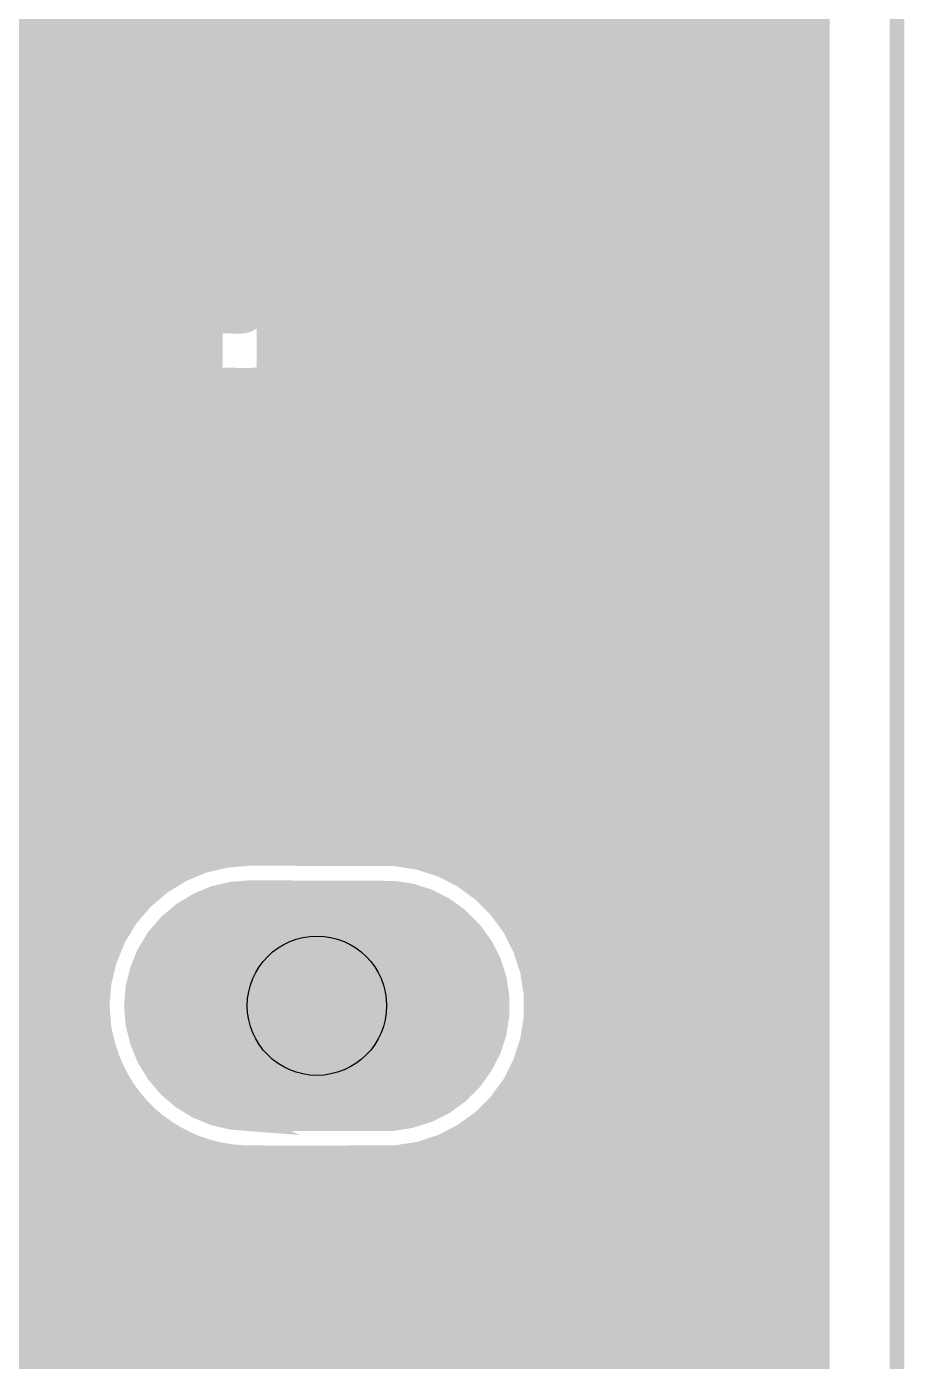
# Model space of a CAD drawing. Extents: x 0 to 1.5, y 0 to 3.74.
# Drawn here: x 1.14 to 1.499, y 2.023 to 2.569 of the extents above; entities that cross this region are included whole.
import ezdxf

# ---------------------------------------------------------------- set-up
doc = ezdxf.new("R2010")
doc.units = 0
for name, color, linetype in [('Board_Outline', 13, 'CONTINUOUS'), ('Bottom', 6, 'CONTINUOUS'), ('Bottom_Mask', 10, 'CONTINUOUS'), ('Drill_Bottom', 8, 'CONTINUOUS'), ('Drill_Top', 7, 'CONTINUOUS'), ('Edge_Bottom', 17, 'CONTINUOUS'), ('Edge_Top', 16, 'CONTINUOUS'), ('Top', 5, 'CONTINUOUS'), ('Top_Mask', 3, 'CONTINUOUS'), ('Top_Paste', 4, 'CONTINUOUS'), ('Top_Silk', 2, 'CONTINUOUS')]:
    doc.layers.add(name, color=color, linetype=linetype)

msp = doc.modelspace()

# ---------------------------------------------------------------- linework, layer by layer
at = {"layer": 'Board_Outline', "linetype": 'CONTINUOUS', "const_width": 0.006}
msp.add_lwpolyline([(0, 0), (1.4961, 0), (1.4961, 3.7402), (0, 3.7402), (0, 0)], dxfattribs=at)
at = {"layer": 'Bottom', "linetype": 'CONTINUOUS', "const_width": 0.025}
for points in [[(1.456, 1.0259), (1.456, 3.3074)], [(1.2078, 2.3694), (1.2077, 3.0585)], [(1.2467, 2.8809), (1.2466, 2.3583)], [(0.6985, 2.5784), (1.2052, 2.5784)], [(1.2492, 2.5697), (1.4535, 2.5697)], [(0.6985, 2.5535), (1.2052, 2.5535)], [(1.2492, 2.5448), (1.4535, 2.5448)], [(0.6985, 2.5287), (1.2052, 2.5287)], [(1.2492, 2.5199), (1.4535, 2.5199)], [(0.6985, 2.5038), (1.2052, 2.5038)], [(1.2492, 2.495), (1.4535, 2.495)], [(0.9708, 2.4789), (1.2052, 2.4789)], [(1.2492, 2.4702), (1.4535, 2.4702)], [(0.9988, 2.4541), (1.2052, 2.4541)], [(1.2492, 2.4453), (1.4535, 2.4453)], [(1.0194, 2.4292), (1.2052, 2.4292)], [(1.2492, 2.4204), (1.4535, 2.4204)], [(1.0205, 2.4043), (1.2052, 2.4043)], [(1.2492, 2.3956), (1.4535, 2.3956)], [(1.021, 2.3795), (1.2052, 2.3795)], [(1.1518, 2.2978), (1.2078, 2.3694)], [(1.2492, 2.3707), (1.4535, 2.3707)], [(1.2466, 2.3583), (1.2454, 2.3546)], [(1.0216, 2.3546), (1.1937, 2.3546)], [(1.2454, 2.3546), (1.2364, 2.3427)], [(1.2364, 2.3427), (1.1621, 2.2477)], [(1.2413, 2.3458), (1.4535, 2.3458)], [(1.0221, 2.3297), (1.1742, 2.3297)], [(1.2219, 2.321), (1.4535, 2.321)], [(1.0119, 2.3048), (1.1548, 2.3048)], [(1.127, 2.2658), (1.1518, 2.2978)], [(1.2025, 2.2961), (1.4535, 2.2961)], [(0.9946, 2.28), (1.1354, 2.28)], [(1.183, 2.2712), (1.4535, 2.2712)], [(1.1621, 2.2477), (1.1623, 2.179)], [(1.1646, 2.2464), (1.4535, 2.2464)], [(1.2203, 2.237), (1.2313, 2.2379)], [(1.2313, 2.2379), (1.2918, 2.2377)], [(1.2918, 2.2377), (1.3027, 2.2359)], [(1.1996, 2.2303), (1.2097, 2.2345)], [(1.2097, 2.2345), (1.2203, 2.237)], [(1.3027, 2.2359), (1.3131, 2.2326)], [(1.3131, 2.2326), (1.3228, 2.2276)], [(1.1902, 2.2245), (1.1996, 2.2303)], [(1.3228, 2.2276), (1.3317, 2.2211)], [(1.1646, 2.2215), (1.1838, 2.2215)], [(1.1819, 2.2174), (1.1902, 2.2245)], [(1.3317, 2.2211), (1.3394, 2.2134)], [(1.3338, 2.2215), (1.4535, 2.2215)], [(1.1748, 2.2091), (1.1819, 2.2174)], [(1.3394, 2.2134), (1.3459, 2.2045)], [(1.1691, 2.1998), (1.1748, 2.2091)], [(1.1649, 2.1896), (1.1691, 2.1998)], [(1.3459, 2.2045), (1.3508, 2.1948)], [(1.3508, 2.1948), (1.3542, 2.1844)], [(1.3525, 2.1966), (1.4535, 2.1966)], [(1.1623, 2.179), (1.1649, 2.1896)], [(1.3542, 2.1844), (1.3559, 2.1735)], [(1.3559, 2.1735), (1.3559, 2.1626)], [(1.3586, 2.1718), (1.4535, 2.1718)], [(1.3559, 2.1626), (1.3542, 2.1518)], [(1.1634, 2.1518), (1.1622, 2.1583)], [(1.1622, 2.1583), (1.1627, 1.4942)], [(1.1668, 2.1414), (1.1634, 2.1518)], [(1.3542, 2.1518), (1.3508, 2.1414)], [(1.3554, 2.1469), (1.4535, 2.1469)], [(1.1717, 2.1316), (1.1668, 2.1414)], [(1.3508, 2.1414), (1.3459, 2.1316)], [(1.1782, 2.1227), (1.1717, 2.1316)], [(1.3459, 2.1316), (1.3394, 2.1227)], [(1.1647, 2.122), (1.1763, 2.122)], [(1.1859, 2.115), (1.1782, 2.1227)], [(1.3394, 2.1227), (1.3317, 2.115)], [(1.3413, 2.122), (1.4535, 2.122)], [(1.1948, 2.1086), (1.1859, 2.115)], [(1.3317, 2.115), (1.3228, 2.1086)], [(1.2045, 2.1036), (1.1948, 2.1086)], [(1.3228, 2.1086), (1.3131, 2.1036)], [(1.215, 2.1002), (1.2045, 2.1036)], [(1.3131, 2.1036), (1.3027, 2.1002)], [(1.1647, 2.0971), (1.4535, 2.0971)], [(1.2258, 2.0985), (1.215, 2.1002)], [(1.2489, 2.0983), (1.2258, 2.0985)], [(1.2918, 2.0985), (1.2489, 2.0983)], [(1.3027, 2.1002), (1.2918, 2.0985)], [(1.1648, 2.0723), (1.4535, 2.0723)], [(1.1648, 2.0474), (1.4535, 2.0474)], [(1.1648, 2.0225), (1.4535, 2.0225)]]:
    msp.add_lwpolyline(points, dxfattribs=at)
at = {"layer": 'Bottom', "linetype": 'CONTINUOUS'}
for points, const_width in [([(1.2015, 2.3694, 1), (1.214, 2.3694, 1), (1.2015, 2.3694, 1)], 0.0125), ([(1.2015, 2.3694, 1), (1.214, 2.3694, 1), (1.2015, 2.3694, 1)], 0.0125), ([(1.2403, 2.3583, 1), (1.2528, 2.3583, 1), (1.2403, 2.3583, 1)], 0.0125), ([(1.2403, 2.3583, 1), (1.2528, 2.3583, 1), (1.2403, 2.3583, 1)], 0.0125), ([(1.2391, 2.3546, 1), (1.2516, 2.3546, 1), (1.2391, 2.3546, 1)], 0.0125), ([(1.2391, 2.3546, 1), (1.2516, 2.3546, 1), (1.2391, 2.3546, 1)], 0.0125), ([(1.2301, 2.3427, 1), (1.2426, 2.3427, 1), (1.2301, 2.3427, 1)], 0.0125), ([(1.2301, 2.3427, 1), (1.2426, 2.3427, 1), (1.2301, 2.3427, 1)], 0.0125), ([(1.1456, 2.2978, 1), (1.1581, 2.2978, 1), (1.1456, 2.2978, 1)], 0.0125), ([(1.1456, 2.2978, 1), (1.1581, 2.2978, 1), (1.1456, 2.2978, 1)], 0.0125), ([(1.1558, 2.2477, 1), (1.1683, 2.2477, 1), (1.1558, 2.2477, 1)], 0.0125), ([(1.1558, 2.2477, 1), (1.1683, 2.2477, 1), (1.1558, 2.2477, 1)], 0.0125), ([(1.225, 2.2379, 1), (1.2375, 2.2379, 1), (1.225, 2.2379, 1)], 0.0125), ([(1.225, 2.2379, 1), (1.2375, 2.2379, 1), (1.225, 2.2379, 1)], 0.0125), ([(1.2856, 2.2377, 1), (1.2981, 2.2377, 1), (1.2856, 2.2377, 1)], 0.0125), ([(1.2856, 2.2377, 1), (1.2981, 2.2377, 1), (1.2856, 2.2377, 1)], 0.0125), ([(1.2034, 2.2345, 1), (1.2159, 2.2345, 1), (1.2034, 2.2345, 1)], 0.0125), ([(1.2034, 2.2345, 1), (1.2159, 2.2345, 1), (1.2034, 2.2345, 1)], 0.0125), ([(1.2141, 2.237, 1), (1.2266, 2.237, 1), (1.2141, 2.237, 1)], 0.0125), ([(1.2141, 2.237, 1), (1.2266, 2.237, 1), (1.2141, 2.237, 1)], 0.0125), ([(1.2964, 2.2359, 1), (1.3089, 2.2359, 1), (1.2964, 2.2359, 1)], 0.0125), ([(1.2964, 2.2359, 1), (1.3089, 2.2359, 1), (1.2964, 2.2359, 1)], 0.0125), ([(1.3068, 2.2326, 1), (1.3193, 2.2326, 1), (1.3068, 2.2326, 1)], 0.0125), ([(1.3068, 2.2326, 1), (1.3193, 2.2326, 1), (1.3068, 2.2326, 1)], 0.0125), ([(1.1933, 2.2303, 1), (1.2058, 2.2303, 1), (1.1933, 2.2303, 1)], 0.0125), ([(1.1933, 2.2303, 1), (1.2058, 2.2303, 1), (1.1933, 2.2303, 1)], 0.0125), ([(1.3166, 2.2276, 1), (1.3291, 2.2276, 1), (1.3166, 2.2276, 1)], 0.0125), ([(1.3166, 2.2276, 1), (1.3291, 2.2276, 1), (1.3166, 2.2276, 1)], 0.0125), ([(1.184, 2.2245, 1), (1.1965, 2.2245, 1), (1.184, 2.2245, 1)], 0.0125), ([(1.184, 2.2245, 1), (1.1965, 2.2245, 1), (1.184, 2.2245, 1)], 0.0125), ([(1.3254, 2.2211, 1), (1.3379, 2.2211, 1), (1.3254, 2.2211, 1)], 0.0125), ([(1.3254, 2.2211, 1), (1.3379, 2.2211, 1), (1.3254, 2.2211, 1)], 0.0125), ([(1.1756, 2.2174, 1), (1.1881, 2.2174, 1), (1.1756, 2.2174, 1)], 0.0125), ([(1.1756, 2.2174, 1), (1.1881, 2.2174, 1), (1.1756, 2.2174, 1)], 0.0125), ([(1.3332, 2.2134, 1), (1.3457, 2.2134, 1), (1.3332, 2.2134, 1)], 0.0125), ([(1.3332, 2.2134, 1), (1.3457, 2.2134, 1), (1.3332, 2.2134, 1)], 0.0125), ([(1.1685, 2.2091, 1), (1.181, 2.2091, 1), (1.1685, 2.2091, 1)], 0.0125), ([(1.1685, 2.2091, 1), (1.181, 2.2091, 1), (1.1685, 2.2091, 1)], 0.0125), ([(1.1628, 2.1998, 1), (1.1753, 2.1998, 1), (1.1628, 2.1998, 1)], 0.0125), ([(1.1628, 2.1998, 1), (1.1753, 2.1998, 1), (1.1628, 2.1998, 1)], 0.0125), ([(1.3396, 2.2045, 1), (1.3521, 2.2045, 1), (1.3396, 2.2045, 1)], 0.0125), ([(1.3396, 2.2045, 1), (1.3521, 2.2045, 1), (1.3396, 2.2045, 1)], 0.0125), ([(1.2529, 2.1681, 1), (1.2096, 2.1681, 1), (1.2529, 2.1681, 1)], 0.0433), ([(1.308, 2.1681, 1), (1.2647, 2.1681, 1), (1.308, 2.1681, 1)], 0.0433), ([(1.3446, 2.1948, 1), (1.3571, 2.1948, 1), (1.3446, 2.1948, 1)], 0.0125), ([(1.3446, 2.1948, 1), (1.3571, 2.1948, 1), (1.3446, 2.1948, 1)], 0.0125), ([(1.1586, 2.1896, 1), (1.1711, 2.1896, 1), (1.1586, 2.1896, 1)], 0.0125), ([(1.1586, 2.1896, 1), (1.1711, 2.1896, 1), (1.1586, 2.1896, 1)], 0.0125), ([(1.348, 2.1844, 1), (1.3605, 2.1844, 1), (1.348, 2.1844, 1)], 0.0125), ([(1.348, 2.1844, 1), (1.3605, 2.1844, 1), (1.348, 2.1844, 1)], 0.0125), ([(1.1561, 2.179, 1), (1.1686, 2.179, 1), (1.1561, 2.179, 1)], 0.0125), ([(1.1561, 2.179, 1), (1.1686, 2.179, 1), (1.1561, 2.179, 1)], 0.0125), ([(1.3497, 2.1735, 1), (1.3622, 2.1735, 1), (1.3497, 2.1735, 1)], 0.0125), ([(1.3497, 2.1735, 1), (1.3622, 2.1735, 1), (1.3497, 2.1735, 1)], 0.0125), ([(1.3497, 2.1626, 1), (1.3622, 2.1626, 1), (1.3497, 2.1626, 1)], 0.0125), ([(1.3497, 2.1626, 1), (1.3622, 2.1626, 1), (1.3497, 2.1626, 1)], 0.0125), ([(1.1559, 2.1583, 1), (1.1684, 2.1583, 1), (1.1559, 2.1583, 1)], 0.0125), ([(1.1559, 2.1583, 1), (1.1684, 2.1583, 1), (1.1559, 2.1583, 1)], 0.0125), ([(1.1571, 2.1518, 1), (1.1696, 2.1518, 1), (1.1571, 2.1518, 1)], 0.0125), ([(1.1571, 2.1518, 1), (1.1696, 2.1518, 1), (1.1571, 2.1518, 1)], 0.0125), ([(1.348, 2.1518, 1), (1.3605, 2.1518, 1), (1.348, 2.1518, 1)], 0.0125), ([(1.348, 2.1518, 1), (1.3605, 2.1518, 1), (1.348, 2.1518, 1)], 0.0125), ([(1.1605, 2.1414, 1), (1.173, 2.1414, 1), (1.1605, 2.1414, 1)], 0.0125), ([(1.1605, 2.1414, 1), (1.173, 2.1414, 1), (1.1605, 2.1414, 1)], 0.0125), ([(1.3446, 2.1414, 1), (1.3571, 2.1414, 1), (1.3446, 2.1414, 1)], 0.0125), ([(1.3446, 2.1414, 1), (1.3571, 2.1414, 1), (1.3446, 2.1414, 1)], 0.0125), ([(1.1655, 2.1316, 1), (1.178, 2.1316, 1), (1.1655, 2.1316, 1)], 0.0125), ([(1.1655, 2.1316, 1), (1.178, 2.1316, 1), (1.1655, 2.1316, 1)], 0.0125), ([(1.3396, 2.1316, 1), (1.3521, 2.1316, 1), (1.3396, 2.1316, 1)], 0.0125), ([(1.3396, 2.1316, 1), (1.3521, 2.1316, 1), (1.3396, 2.1316, 1)], 0.0125), ([(1.1719, 2.1227, 1), (1.1844, 2.1227, 1), (1.1719, 2.1227, 1)], 0.0125), ([(1.1719, 2.1227, 1), (1.1844, 2.1227, 1), (1.1719, 2.1227, 1)], 0.0125), ([(1.3332, 2.1227, 1), (1.3457, 2.1227, 1), (1.3332, 2.1227, 1)], 0.0125), ([(1.3332, 2.1227, 1), (1.3457, 2.1227, 1), (1.3332, 2.1227, 1)], 0.0125), ([(1.1797, 2.115, 1), (1.1922, 2.115, 1), (1.1797, 2.115, 1)], 0.0125), ([(1.1797, 2.115, 1), (1.1922, 2.115, 1), (1.1797, 2.115, 1)], 0.0125), ([(1.3254, 2.115, 1), (1.3379, 2.115, 1), (1.3254, 2.115, 1)], 0.0125), ([(1.3254, 2.115, 1), (1.3379, 2.115, 1), (1.3254, 2.115, 1)], 0.0125), ([(1.1885, 2.1086, 1), (1.201, 2.1086, 1), (1.1885, 2.1086, 1)], 0.0125), ([(1.1885, 2.1086, 1), (1.201, 2.1086, 1), (1.1885, 2.1086, 1)], 0.0125), ([(1.3166, 2.1086, 1), (1.3291, 2.1086, 1), (1.3166, 2.1086, 1)], 0.0125), ([(1.3166, 2.1086, 1), (1.3291, 2.1086, 1), (1.3166, 2.1086, 1)], 0.0125), ([(1.1983, 2.1036, 1), (1.2108, 2.1036, 1), (1.1983, 2.1036, 1)], 0.0125), ([(1.1983, 2.1036, 1), (1.2108, 2.1036, 1), (1.1983, 2.1036, 1)], 0.0125), ([(1.3068, 2.1036, 1), (1.3193, 2.1036, 1), (1.3068, 2.1036, 1)], 0.0125), ([(1.3068, 2.1036, 1), (1.3193, 2.1036, 1), (1.3068, 2.1036, 1)], 0.0125), ([(1.2087, 2.1002, 1), (1.2212, 2.1002, 1), (1.2087, 2.1002, 1)], 0.0125), ([(1.2087, 2.1002, 1), (1.2212, 2.1002, 1), (1.2087, 2.1002, 1)], 0.0125), ([(1.2195, 2.0985, 1), (1.232, 2.0985, 1), (1.2195, 2.0985, 1)], 0.0125), ([(1.2195, 2.0985, 1), (1.232, 2.0985, 1), (1.2195, 2.0985, 1)], 0.0125), ([(1.2426, 2.0983, 1), (1.2551, 2.0983, 1), (1.2426, 2.0983, 1)], 0.0125), ([(1.2426, 2.0983, 1), (1.2551, 2.0983, 1), (1.2426, 2.0983, 1)], 0.0125), ([(1.2856, 2.0985, 1), (1.2981, 2.0985, 1), (1.2856, 2.0985, 1)], 0.0125), ([(1.2856, 2.0985, 1), (1.2981, 2.0985, 1), (1.2856, 2.0985, 1)], 0.0125), ([(1.2964, 2.1002, 1), (1.3089, 2.1002, 1), (1.2964, 2.1002, 1)], 0.0125), ([(1.2964, 2.1002, 1), (1.3089, 2.1002, 1), (1.2964, 2.1002, 1)], 0.0125)]:
    msp.add_lwpolyline(points, format="xyb", dxfattribs=dict(at, const_width=const_width))
at = {"layer": 'Bottom'}
msp.add_solid([(1.2312, 2.2114), (1.2864, 2.2114), (1.2312, 2.1248), (1.2864, 2.1248)], dxfattribs=at)
at = {"layer": 'Bottom_Mask', "linetype": 'CONTINUOUS', "const_width": 0.0473}
for points in [[(1.2549, 2.1681, 1), (1.2076, 2.1681, 1), (1.2549, 2.1681, 1)], [(1.2627, 2.1681, 1), (1.31, 2.1681, 1), (1.2627, 2.1681, 1)]]:
    msp.add_lwpolyline(points, format="xyb", dxfattribs=at)
at = {"layer": 'Bottom_Mask'}
msp.add_solid([(1.2312, 2.2154), (1.2864, 2.2154), (1.2312, 2.1207), (1.2864, 2.1207)], dxfattribs=at)
at = {"layer": 'Drill_Bottom'}
msp.add_circle((1.2588, 2.1681), 0.0285, dxfattribs=at)
at = {"layer": 'Drill_Top'}
msp.add_circle((1.2588, 2.1681), 0.0285, dxfattribs=at)
at = {"layer": 'Edge_Bottom', "linetype": 'CONTINUOUS', "const_width": 0.008}
msp.add_lwpolyline([(1.2314, 2.1208), (1.2238, 2.1214), (1.2166, 2.1231), (1.2098, 2.1259), (1.2034, 2.1298), (1.1978, 2.1346), (1.193, 2.1403), (1.1891, 2.1466), (1.1863, 2.1535), (1.1845, 2.1607), (1.1839, 2.1681), (1.1845, 2.1755), (1.1863, 2.1827), (1.1891, 2.1895), (1.193, 2.1959), (1.1978, 2.2015), (1.2034, 2.2063), (1.2098, 2.2102), (1.2166, 2.2131), (1.2238, 2.2148), (1.2312, 2.2154), (1.2864, 2.2152), (1.2901, 2.2152), (1.2974, 2.2141), (1.3045, 2.2118), (1.3111, 2.2084), (1.3171, 2.204), (1.3223, 2.1988), (1.3267, 2.1928), (1.3301, 2.1862), (1.3324, 2.1791), (1.3335, 2.1718), (1.3335, 2.1644), (1.3324, 2.157), (1.3301, 2.15), (1.3267, 2.1434), (1.3223, 2.1373), (1.3171, 2.1321), (1.3111, 2.1277), (1.3045, 2.1244), (1.2974, 2.1221), (1.2901, 2.1209), (1.2597, 2.1208), (1.2312, 2.1209), (1.2314, 2.1208)], dxfattribs=at)
at = {"layer": 'Edge_Top', "linetype": 'CONTINUOUS', "const_width": 0.008}
for points in [[(1.2304, 2.7038), (1.2343, 2.7038), (1.2343, 2.4714), (1.1633, 2.4714), (1.1633, 2.4759), (1.1595, 2.4758), (1.1595, 2.7082), (1.2305, 2.7082), (1.2305, 2.7037), (1.2304, 2.7038)], [(1.2314, 2.1208), (1.2238, 2.1214), (1.2166, 2.1231), (1.2098, 2.1259), (1.2034, 2.1298), (1.1978, 2.1346), (1.193, 2.1403), (1.1891, 2.1466), (1.1863, 2.1535), (1.1845, 2.1607), (1.1839, 2.1681), (1.1845, 2.1755), (1.1863, 2.1827), (1.1891, 2.1895), (1.193, 2.1959), (1.1978, 2.2015), (1.2034, 2.2063), (1.2098, 2.2102), (1.2166, 2.2131), (1.2238, 2.2148), (1.2312, 2.2154), (1.2864, 2.2152), (1.2901, 2.2152), (1.2974, 2.2141), (1.3045, 2.2118), (1.3111, 2.2084), (1.3171, 2.204), (1.3223, 2.1988), (1.3267, 2.1928), (1.3301, 2.1862), (1.3324, 2.1791), (1.3335, 2.1718), (1.3335, 2.1644), (1.3324, 2.157), (1.3301, 2.15), (1.3267, 2.1434), (1.3223, 2.1373), (1.3171, 2.1321), (1.3111, 2.1277), (1.3045, 2.1244), (1.2974, 2.1221), (1.2901, 2.1209), (1.2597, 2.1208), (1.2312, 2.1209), (1.2314, 2.1208)]]:
    msp.add_lwpolyline(points, dxfattribs=at)
at = {"layer": 'Top', "linetype": 'CONTINUOUS', "const_width": 0.025}
for points in [[(1.4536, 0.2178), (1.4555, 3.6965)], [(1.1645, 2.709), (1.1645, 2.47)], [(1.2415, 2.4685), (1.2406, 2.6369)], [(1.2796, 2.6224), (1.2804, 2.4611)], [(1.2823, 2.5774), (1.4524, 2.5774)], [(1.167, 2.5637), (1.2384, 2.5637)], [(1.2825, 2.5525), (1.4524, 2.5525)], [(1.167, 2.5388), (1.2385, 2.5388)], [(1.2826, 2.5277), (1.4524, 2.5277)], [(1.167, 2.5139), (1.2387, 2.5139)], [(1.2827, 2.5028), (1.4524, 2.5028)], [(1.167, 2.4891), (1.2388, 2.4891)], [(1.2829, 2.4779), (1.4523, 2.4779)], [(1.1645, 2.47), (1.1775, 2.4564)], [(1.2272, 2.4556), (1.2415, 2.4685)], [(1.1725, 2.4642), (1.2342, 2.4642)], [(1.1775, 2.4564), (1.2272, 2.4556)], [(1.2804, 2.4611), (1.2792, 2.455)], [(1.1302, 2.45), (1.1273, 2.4555)], [(1.2792, 2.455), (1.2767, 2.4493)], [(1.281, 2.4531), (1.4523, 2.4531)], [(1.1528, 2.4257), (1.1302, 2.45)], [(1.2767, 2.4493), (1.2728, 2.4444)], [(1.2728, 2.4444), (1.2482, 2.4221)], [(0.8991, 2.4282), (1.148, 2.4282)], [(1.1578, 2.4216), (1.1528, 2.4257)], [(1.2576, 2.4282), (1.4523, 2.4282)], [(1.1634, 2.4189), (1.1578, 2.4216)], [(1.1695, 2.4176), (1.1634, 2.4189)], [(1.2429, 2.4189), (1.237, 2.417)], [(1.2482, 2.4221), (1.2429, 2.4189)], [(1.2316, 2.4165), (1.1695, 2.4176)], [(1.237, 2.417), (1.2316, 2.4165)], [(0.9231, 2.4033), (1.4523, 2.4033)], [(0.9326, 2.3785), (1.4523, 2.3785)], [(0.9333, 2.3536), (1.4523, 2.3536)], [(0.9254, 2.3287), (1.4523, 2.3287)], [(0.9048, 2.3038), (1.4523, 2.3038)], [(0.5781, 2.279), (1.4522, 2.279)], [(0.5781, 2.2541), (1.4522, 2.2541)], [(1.2203, 2.237), (1.2313, 2.2379)], [(1.2313, 2.2379), (1.2918, 2.2377)], [(1.2918, 2.2377), (1.3027, 2.2359)], [(1.1996, 2.2303), (1.2097, 2.2345)], [(1.2097, 2.2345), (1.2203, 2.237)], [(1.3027, 2.2359), (1.3131, 2.2326)], [(1.3131, 2.2326), (1.3228, 2.2276)], [(0.8425, 2.2292), (1.1951, 2.2292)], [(1.1902, 2.2245), (1.1996, 2.2303)], [(1.3225, 2.2292), (1.4522, 2.2292)], [(1.3228, 2.2276), (1.3317, 2.2211)], [(1.1819, 2.2174), (1.1902, 2.2245)], [(1.3317, 2.2211), (1.3394, 2.2134)], [(1.1748, 2.2091), (1.1819, 2.2174)], [(1.3394, 2.2134), (1.3459, 2.2045)], [(1.1691, 2.1998), (1.1748, 2.2091)], [(0.8685, 2.2044), (1.1691, 2.2044)], [(1.1649, 2.1896), (1.1691, 2.1998)], [(1.3459, 2.2045), (1.3508, 2.1948)], [(1.3485, 2.2044), (1.4522, 2.2044)], [(1.3508, 2.1948), (1.3542, 2.1844)], [(1.1623, 2.179), (1.1649, 2.1896)], [(1.3542, 2.1844), (1.3559, 2.1735)], [(0.8777, 2.1795), (1.1599, 2.1795)], [(1.1614, 2.1681), (1.1623, 2.179)], [(1.3577, 2.1795), (1.4522, 2.1795)], [(1.3559, 2.1735), (1.3559, 2.1626)], [(1.1623, 2.1572), (1.1614, 2.1681)], [(1.3559, 2.1626), (1.3542, 2.1518)], [(1.1649, 2.1465), (1.1623, 2.1572)], [(0.8774, 2.1546), (1.1603, 2.1546)], [(1.3542, 2.1518), (1.3508, 2.1414)], [(1.3574, 2.1546), (1.4522, 2.1546)], [(1.1691, 2.1364), (1.1649, 2.1465)], [(1.3508, 2.1414), (1.3459, 2.1316)], [(1.1748, 2.127), (1.1691, 2.1364)], [(0.8672, 2.1298), (1.1704, 2.1298)], [(1.3459, 2.1316), (1.3394, 2.1227)], [(1.3472, 2.1298), (1.4522, 2.1298)], [(1.1819, 2.1187), (1.1748, 2.127)], [(1.1902, 2.1116), (1.1819, 2.1187)], [(1.3394, 2.1227), (1.3317, 2.115)], [(1.3317, 2.115), (1.3228, 2.1086)], [(1.1996, 2.1059), (1.1902, 2.1116)], [(1.3228, 2.1086), (1.3131, 2.1036)], [(0.8386, 2.1049), (1.199, 2.1049)], [(1.2097, 2.1017), (1.1996, 2.1059)], [(1.2203, 2.0991), (1.2097, 2.1017)], [(1.3131, 2.1036), (1.3027, 2.1002)], [(1.3185, 2.1049), (1.4521, 2.1049)], [(1.2313, 2.0983), (1.2203, 2.0991)], [(1.2489, 2.0983), (1.2312, 2.0983)], [(1.2918, 2.0985), (1.2489, 2.0983)], [(1.3027, 2.1002), (1.2918, 2.0985)], [(0.5983, 2.08), (1.4521, 2.08)], [(0.5983, 2.0552), (1.4521, 2.0552)], [(0.5983, 2.0303), (1.4521, 2.0303)]]:
    msp.add_lwpolyline(points, dxfattribs=at)
at = {"layer": 'Top', "linetype": 'CONTINUOUS'}
for points, const_width in [([(1.1583, 2.47, 1), (1.1707, 2.47, 1), (1.1583, 2.47, 1)], 0.0125), ([(1.1583, 2.47, 1), (1.1707, 2.47, 1), (1.1583, 2.47, 1)], 0.0125), ([(1.2352, 2.4685, 1), (1.2477, 2.4685, 1), (1.2352, 2.4685, 1)], 0.0125), ([(1.2352, 2.4685, 1), (1.2477, 2.4685, 1), (1.2352, 2.4685, 1)], 0.0125), ([(1.1712, 2.4564, 1), (1.1837, 2.4564, 1), (1.1712, 2.4564, 1)], 0.0125), ([(1.1712, 2.4564, 1), (1.1837, 2.4564, 1), (1.1712, 2.4564, 1)], 0.0125), ([(1.2742, 2.4611, 1), (1.2867, 2.4611, 1), (1.2742, 2.4611, 1)], 0.0125), ([(1.2742, 2.4611, 1), (1.2867, 2.4611, 1), (1.2742, 2.4611, 1)], 0.0125), ([(1.221, 2.4556, 1), (1.2335, 2.4556, 1), (1.221, 2.4556, 1)], 0.0125), ([(1.221, 2.4556, 1), (1.2335, 2.4556, 1), (1.221, 2.4556, 1)], 0.0125), ([(1.273, 2.455, 1), (1.2855, 2.455, 1), (1.273, 2.455, 1)], 0.0125), ([(1.273, 2.455, 1), (1.2855, 2.455, 1), (1.273, 2.455, 1)], 0.0125), ([(1.1239, 2.45, 1), (1.1364, 2.45, 1), (1.1239, 2.45, 1)], 0.0125), ([(1.1239, 2.45, 1), (1.1364, 2.45, 1), (1.1239, 2.45, 1)], 0.0125), ([(1.2704, 2.4493, 1), (1.2829, 2.4493, 1), (1.2704, 2.4493, 1)], 0.0125), ([(1.2704, 2.4493, 1), (1.2829, 2.4493, 1), (1.2704, 2.4493, 1)], 0.0125), ([(1.2666, 2.4444, 1), (1.2791, 2.4444, 1), (1.2666, 2.4444, 1)], 0.0125), ([(1.2666, 2.4444, 1), (1.2791, 2.4444, 1), (1.2666, 2.4444, 1)], 0.0125), ([(1.1466, 2.4257, 1), (1.1591, 2.4257, 1), (1.1466, 2.4257, 1)], 0.0125), ([(1.1466, 2.4257, 1), (1.1591, 2.4257, 1), (1.1466, 2.4257, 1)], 0.0125), ([(1.1515, 2.4216, 1), (1.164, 2.4216, 1), (1.1515, 2.4216, 1)], 0.0125), ([(1.1515, 2.4216, 1), (1.164, 2.4216, 1), (1.1515, 2.4216, 1)], 0.0125), ([(1.1571, 2.4189, 1), (1.1696, 2.4189, 1), (1.1571, 2.4189, 1)], 0.0125), ([(1.1571, 2.4189, 1), (1.1696, 2.4189, 1), (1.1571, 2.4189, 1)], 0.0125), ([(1.2366, 2.4189, 1), (1.2491, 2.4189, 1), (1.2366, 2.4189, 1)], 0.0125), ([(1.2366, 2.4189, 1), (1.2491, 2.4189, 1), (1.2366, 2.4189, 1)], 0.0125), ([(1.242, 2.4221, 1), (1.2545, 2.4221, 1), (1.242, 2.4221, 1)], 0.0125), ([(1.242, 2.4221, 1), (1.2545, 2.4221, 1), (1.242, 2.4221, 1)], 0.0125), ([(1.1632, 2.4176, 1), (1.1757, 2.4176, 1), (1.1632, 2.4176, 1)], 0.0125), ([(1.1632, 2.4176, 1), (1.1757, 2.4176, 1), (1.1632, 2.4176, 1)], 0.0125), ([(1.2253, 2.4165, 1), (1.2378, 2.4165, 1), (1.2253, 2.4165, 1)], 0.0125), ([(1.2253, 2.4165, 1), (1.2378, 2.4165, 1), (1.2253, 2.4165, 1)], 0.0125), ([(1.2307, 2.417, 1), (1.2432, 2.417, 1), (1.2307, 2.417, 1)], 0.0125), ([(1.2307, 2.417, 1), (1.2432, 2.417, 1), (1.2307, 2.417, 1)], 0.0125), ([(1.225, 2.2379, 1), (1.2375, 2.2379, 1), (1.225, 2.2379, 1)], 0.0125), ([(1.225, 2.2379, 1), (1.2375, 2.2379, 1), (1.225, 2.2379, 1)], 0.0125), ([(1.2856, 2.2377, 1), (1.2981, 2.2377, 1), (1.2856, 2.2377, 1)], 0.0125), ([(1.2856, 2.2377, 1), (1.2981, 2.2377, 1), (1.2856, 2.2377, 1)], 0.0125), ([(1.2034, 2.2345, 1), (1.2159, 2.2345, 1), (1.2034, 2.2345, 1)], 0.0125), ([(1.2034, 2.2345, 1), (1.2159, 2.2345, 1), (1.2034, 2.2345, 1)], 0.0125), ([(1.2141, 2.237, 1), (1.2266, 2.237, 1), (1.2141, 2.237, 1)], 0.0125), ([(1.2141, 2.237, 1), (1.2266, 2.237, 1), (1.2141, 2.237, 1)], 0.0125), ([(1.2964, 2.2359, 1), (1.3089, 2.2359, 1), (1.2964, 2.2359, 1)], 0.0125), ([(1.2964, 2.2359, 1), (1.3089, 2.2359, 1), (1.2964, 2.2359, 1)], 0.0125), ([(1.3068, 2.2326, 1), (1.3193, 2.2326, 1), (1.3068, 2.2326, 1)], 0.0125), ([(1.3068, 2.2326, 1), (1.3193, 2.2326, 1), (1.3068, 2.2326, 1)], 0.0125), ([(1.1933, 2.2303, 1), (1.2058, 2.2303, 1), (1.1933, 2.2303, 1)], 0.0125), ([(1.1933, 2.2303, 1), (1.2058, 2.2303, 1), (1.1933, 2.2303, 1)], 0.0125), ([(1.3166, 2.2276, 1), (1.3291, 2.2276, 1), (1.3166, 2.2276, 1)], 0.0125), ([(1.3166, 2.2276, 1), (1.3291, 2.2276, 1), (1.3166, 2.2276, 1)], 0.0125), ([(1.184, 2.2245, 1), (1.1965, 2.2245, 1), (1.184, 2.2245, 1)], 0.0125), ([(1.184, 2.2245, 1), (1.1965, 2.2245, 1), (1.184, 2.2245, 1)], 0.0125), ([(1.3254, 2.2211, 1), (1.3379, 2.2211, 1), (1.3254, 2.2211, 1)], 0.0125), ([(1.3254, 2.2211, 1), (1.3379, 2.2211, 1), (1.3254, 2.2211, 1)], 0.0125), ([(1.1756, 2.2174, 1), (1.1881, 2.2174, 1), (1.1756, 2.2174, 1)], 0.0125), ([(1.1756, 2.2174, 1), (1.1881, 2.2174, 1), (1.1756, 2.2174, 1)], 0.0125), ([(1.3332, 2.2134, 1), (1.3457, 2.2134, 1), (1.3332, 2.2134, 1)], 0.0125), ([(1.3332, 2.2134, 1), (1.3457, 2.2134, 1), (1.3332, 2.2134, 1)], 0.0125), ([(1.1685, 2.2091, 1), (1.181, 2.2091, 1), (1.1685, 2.2091, 1)], 0.0125), ([(1.1685, 2.2091, 1), (1.181, 2.2091, 1), (1.1685, 2.2091, 1)], 0.0125), ([(1.1628, 2.1998, 1), (1.1753, 2.1998, 1), (1.1628, 2.1998, 1)], 0.0125), ([(1.1628, 2.1998, 1), (1.1753, 2.1998, 1), (1.1628, 2.1998, 1)], 0.0125), ([(1.3396, 2.2045, 1), (1.3521, 2.2045, 1), (1.3396, 2.2045, 1)], 0.0125), ([(1.3396, 2.2045, 1), (1.3521, 2.2045, 1), (1.3396, 2.2045, 1)], 0.0125), ([(1.2529, 2.1681, 1), (1.2096, 2.1681, 1), (1.2529, 2.1681, 1)], 0.0433), ([(1.308, 2.1681, 1), (1.2647, 2.1681, 1), (1.308, 2.1681, 1)], 0.0433), ([(1.3446, 2.1948, 1), (1.3571, 2.1948, 1), (1.3446, 2.1948, 1)], 0.0125), ([(1.3446, 2.1948, 1), (1.3571, 2.1948, 1), (1.3446, 2.1948, 1)], 0.0125), ([(1.1586, 2.1896, 1), (1.1711, 2.1896, 1), (1.1586, 2.1896, 1)], 0.0125), ([(1.1586, 2.1896, 1), (1.1711, 2.1896, 1), (1.1586, 2.1896, 1)], 0.0125), ([(1.348, 2.1844, 1), (1.3605, 2.1844, 1), (1.348, 2.1844, 1)], 0.0125), ([(1.348, 2.1844, 1), (1.3605, 2.1844, 1), (1.348, 2.1844, 1)], 0.0125), ([(1.1561, 2.179, 1), (1.1686, 2.179, 1), (1.1561, 2.179, 1)], 0.0125), ([(1.1561, 2.179, 1), (1.1686, 2.179, 1), (1.1561, 2.179, 1)], 0.0125), ([(1.3497, 2.1735, 1), (1.3622, 2.1735, 1), (1.3497, 2.1735, 1)], 0.0125), ([(1.3497, 2.1735, 1), (1.3622, 2.1735, 1), (1.3497, 2.1735, 1)], 0.0125), ([(1.1552, 2.1681, 1), (1.1677, 2.1681, 1), (1.1552, 2.1681, 1)], 0.0125), ([(1.1552, 2.1681, 1), (1.1677, 2.1681, 1), (1.1552, 2.1681, 1)], 0.0125), ([(1.3497, 2.1626, 1), (1.3622, 2.1626, 1), (1.3497, 2.1626, 1)], 0.0125), ([(1.3497, 2.1626, 1), (1.3622, 2.1626, 1), (1.3497, 2.1626, 1)], 0.0125), ([(1.1561, 2.1572, 1), (1.1686, 2.1572, 1), (1.1561, 2.1572, 1)], 0.0125), ([(1.1561, 2.1572, 1), (1.1686, 2.1572, 1), (1.1561, 2.1572, 1)], 0.0125), ([(1.348, 2.1518, 1), (1.3605, 2.1518, 1), (1.348, 2.1518, 1)], 0.0125), ([(1.348, 2.1518, 1), (1.3605, 2.1518, 1), (1.348, 2.1518, 1)], 0.0125), ([(1.1586, 2.1465, 1), (1.1711, 2.1465, 1), (1.1586, 2.1465, 1)], 0.0125), ([(1.1586, 2.1465, 1), (1.1711, 2.1465, 1), (1.1586, 2.1465, 1)], 0.0125), ([(1.3446, 2.1414, 1), (1.3571, 2.1414, 1), (1.3446, 2.1414, 1)], 0.0125), ([(1.3446, 2.1414, 1), (1.3571, 2.1414, 1), (1.3446, 2.1414, 1)], 0.0125), ([(1.1628, 2.1364, 1), (1.1753, 2.1364, 1), (1.1628, 2.1364, 1)], 0.0125), ([(1.1628, 2.1364, 1), (1.1753, 2.1364, 1), (1.1628, 2.1364, 1)], 0.0125), ([(1.3396, 2.1316, 1), (1.3521, 2.1316, 1), (1.3396, 2.1316, 1)], 0.0125), ([(1.3396, 2.1316, 1), (1.3521, 2.1316, 1), (1.3396, 2.1316, 1)], 0.0125), ([(1.1685, 2.127, 1), (1.181, 2.127, 1), (1.1685, 2.127, 1)], 0.0125), ([(1.1685, 2.127, 1), (1.181, 2.127, 1), (1.1685, 2.127, 1)], 0.0125), ([(1.1756, 2.1187, 1), (1.1881, 2.1187, 1), (1.1756, 2.1187, 1)], 0.0125), ([(1.1756, 2.1187, 1), (1.1881, 2.1187, 1), (1.1756, 2.1187, 1)], 0.0125), ([(1.3332, 2.1227, 1), (1.3457, 2.1227, 1), (1.3332, 2.1227, 1)], 0.0125), ([(1.3332, 2.1227, 1), (1.3457, 2.1227, 1), (1.3332, 2.1227, 1)], 0.0125), ([(1.3254, 2.115, 1), (1.3379, 2.115, 1), (1.3254, 2.115, 1)], 0.0125), ([(1.3254, 2.115, 1), (1.3379, 2.115, 1), (1.3254, 2.115, 1)], 0.0125), ([(1.184, 2.1116, 1), (1.1965, 2.1116, 1), (1.184, 2.1116, 1)], 0.0125), ([(1.184, 2.1116, 1), (1.1965, 2.1116, 1), (1.184, 2.1116, 1)], 0.0125), ([(1.3166, 2.1086, 1), (1.3291, 2.1086, 1), (1.3166, 2.1086, 1)], 0.0125), ([(1.3166, 2.1086, 1), (1.3291, 2.1086, 1), (1.3166, 2.1086, 1)], 0.0125), ([(1.1933, 2.1059, 1), (1.2058, 2.1059, 1), (1.1933, 2.1059, 1)], 0.0125), ([(1.1933, 2.1059, 1), (1.2058, 2.1059, 1), (1.1933, 2.1059, 1)], 0.0125), ([(1.2034, 2.1017, 1), (1.2159, 2.1017, 1), (1.2034, 2.1017, 1)], 0.0125), ([(1.2034, 2.1017, 1), (1.2159, 2.1017, 1), (1.2034, 2.1017, 1)], 0.0125), ([(1.3068, 2.1036, 1), (1.3193, 2.1036, 1), (1.3068, 2.1036, 1)], 0.0125), ([(1.3068, 2.1036, 1), (1.3193, 2.1036, 1), (1.3068, 2.1036, 1)], 0.0125), ([(1.2141, 2.0991, 1), (1.2266, 2.0991, 1), (1.2141, 2.0991, 1)], 0.0125), ([(1.2141, 2.0991, 1), (1.2266, 2.0991, 1), (1.2141, 2.0991, 1)], 0.0125), ([(1.225, 2.0983, 1), (1.2375, 2.0983, 1), (1.225, 2.0983, 1)], 0.0125), ([(1.225, 2.0983, 1), (1.2375, 2.0983, 1), (1.225, 2.0983, 1)], 0.0125), ([(1.2426, 2.0983, 1), (1.2551, 2.0983, 1), (1.2426, 2.0983, 1)], 0.0125), ([(1.2426, 2.0983, 1), (1.2551, 2.0983, 1), (1.2426, 2.0983, 1)], 0.0125), ([(1.2856, 2.0985, 1), (1.2981, 2.0985, 1), (1.2856, 2.0985, 1)], 0.0125), ([(1.2856, 2.0985, 1), (1.2981, 2.0985, 1), (1.2856, 2.0985, 1)], 0.0125), ([(1.2964, 2.1002, 1), (1.3089, 2.1002, 1), (1.2964, 2.1002, 1)], 0.0125), ([(1.2964, 2.1002, 1), (1.3089, 2.1002, 1), (1.2964, 2.1002, 1)], 0.0125)]:
    msp.add_lwpolyline(points, format="xyb", dxfattribs=dict(at, const_width=const_width))
at = {"layer": 'Top'}
for points in [[(1.1635, 2.7042), (1.2265, 2.7042), (1.1635, 2.4798), (1.2265, 2.4798)], [(1.1673, 2.6998), (1.2303, 2.6998), (1.1673, 2.4754), (1.2303, 2.4754)], [(1.2312, 2.2114), (1.2864, 2.2114), (1.2312, 2.1248), (1.2864, 2.1248)]]:
    msp.add_solid(points, dxfattribs=at)
at = {"layer": 'Top_Mask', "linetype": 'CONTINUOUS', "const_width": 0.0473}
for points in [[(1.2549, 2.1681, 1), (1.2076, 2.1681, 1), (1.2549, 2.1681, 1)], [(1.2627, 2.1681, 1), (1.31, 2.1681, 1), (1.2627, 2.1681, 1)]]:
    msp.add_lwpolyline(points, format="xyb", dxfattribs=at)
at = {"layer": 'Top_Mask'}
for points in [[(1.1595, 2.7082), (1.2306, 2.7082), (1.1595, 2.4758), (1.2306, 2.4758)], [(1.1633, 2.7038), (1.2343, 2.7038), (1.1633, 2.4714), (1.2343, 2.4714)], [(1.2312, 2.2154), (1.2864, 2.2154), (1.2312, 2.1207), (1.2864, 2.1207)]]:
    msp.add_solid(points, dxfattribs=at)
at = {"layer": 'Top_Paste'}
for points in [[(1.1665, 2.7012), (1.2235, 2.7012), (1.1665, 2.4828), (1.2235, 2.4828)], [(1.1703, 2.6968), (1.2273, 2.6968), (1.1703, 2.4784), (1.2273, 2.4784)]]:
    msp.add_solid(points, dxfattribs=at)
at = {"layer": 'Top_Silk', "linetype": 'CONTINUOUS', "const_width": 0.01}
for points in [[(1.2441, 2.7156), (1.2441, 2.4596)], [(1.1063, 2.4596), (1.2441, 2.4596)], [(1.2588, 2.0801), (1.2588, 1.9581)]]:
    msp.add_lwpolyline(points, dxfattribs=at)
at = {"layer": 'Top_Silk', "linetype": 'CONTINUOUS', "const_width": 0.005}
msp.add_lwpolyline([(1.2416, 2.4596, 1), (1.2466, 2.4596, 1), (1.2416, 2.4596, 1)], format="xyb", dxfattribs=at)
msp.add_lwpolyline([(1.2416, 2.4596, 1), (1.2466, 2.4596, 1), (1.2416, 2.4596, 1)], format="xyb", dxfattribs=at)

doc.saveas('drawing.dxf')
